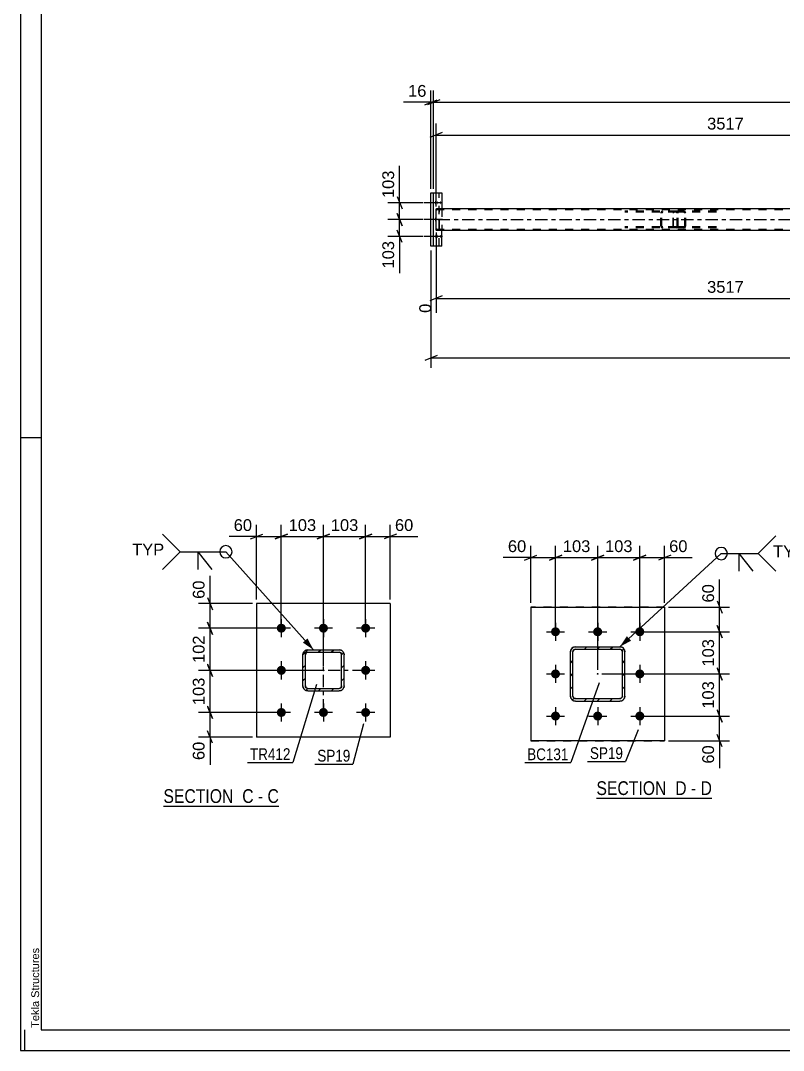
# Model space of a CAD drawing. Header units: millimetres. Extents: x 0 to 841, y 0 to 594.
# Drawn here: x 0 to 185.4, y 0 to 250.4 of the extents above; entities that cross this region are included whole.
import ezdxf

# ---------------------------------------------------------------- set-up
doc = ezdxf.new("R2010")
doc.units = ezdxf.units.MM
doc.linetypes.add('DXK_LINE_DOT2', pattern=[3.9198, 1.9599, -1.9599])
doc.linetypes.add('DXK_LINE_DOT3', pattern=[5.9187, 2.979, -0.9799, 0.9799, -0.9799])
doc.styles.add('Arial', font='ARIAL.TTF', dxfattribs={"height": 0.2})
doc.styles.add('Arial Narrow', font='ARIALN.TTF', dxfattribs={"height": 0.2})

# ---------------------------------------------------------------- blocks, each defined once
blk = doc.blocks.new('Unknown-203723749-1133')
at = {"color": 5, "linetype": 'Continuous'}
for p, q in [((0, 594), (0, 0)), ((5, 589), (5, 5)), ((5, 149), (0, 149)), ((1, 0), (1, 5)), ((5, 5), (836, 5)), ((0, 0), (841, 0))]:
    blk.add_line(p, q, dxfattribs=at)
at = {"color": 174, "linetype": 'Continuous', "style": 'Arial'}
blk.add_text('Tekla Structures', height=1.9102, rotation=90, dxfattribs=at).set_placement((4.5, 5.5))
blk = doc.blocks.new('Unknown-203723749-19 - 7111')
at = {"color": 6, "linetype": 'Continuous'}
blk.add_line((139.99, 61.36), (168.06, 61.36), dxfattribs=at)
at = {"color": 0, "linetype": 'Continuous'}
blk.add_wipeout([(158.1, 62.11), (158.1, 65.61), (139.99, 65.61), (139.99, 62.11)], dxfattribs=at)
at = {"color": 7, "linetype": 'Continuous', "style": 'Arial Narrow'}
blk.add_text('SECTION ', height=3.34, dxfattribs=at).set_placement((139.99, 62.11))
at = {"color": 0, "linetype": 'Continuous'}
blk.add_wipeout([(161.92, 62.11), (161.92, 65.61), (159.15, 65.61), (159.15, 62.11)], dxfattribs=at)
blk.add_wipeout([(164.25, 62.11), (164.25, 65.61), (162.97, 65.61), (162.97, 62.11)], dxfattribs=at)
at = {"color": 7, "linetype": 'Continuous', "style": 'Arial Narrow'}
blk.add_text('D', height=3.34, dxfattribs=at).set_placement((159.15, 62.11))
at = {"color": 0, "linetype": 'Continuous'}
blk.add_wipeout([(168.06, 62.11), (168.06, 65.61), (165.3, 65.61), (165.3, 62.11)], dxfattribs=at)
at = {"color": 7, "linetype": 'Continuous', "style": 'Arial Narrow'}
for s, p in [('D', (165.3, 62.11)), ('-', (162.97, 62.11))]:
    blk.add_text(s, height=3.34, dxfattribs=at).set_placement(p)
blk = doc.blocks.new('Unknown-203723749-13 - 6791')
at = {"color": 6, "linetype": 'Continuous'}
blk.add_line((34.72, 59.43), (62.79, 59.43), dxfattribs=at)
at = {"color": 0, "linetype": 'Continuous'}
blk.add_wipeout([(52.83, 60.18), (52.83, 63.68), (34.72, 63.68), (34.72, 60.18)], dxfattribs=at)
at = {"color": 7, "linetype": 'Continuous', "style": 'Arial Narrow'}
blk.add_text('SECTION ', height=3.34, dxfattribs=at).set_placement((34.72, 60.18))
at = {"color": 0, "linetype": 'Continuous'}
blk.add_wipeout([(56.65, 60.18), (56.65, 63.68), (53.88, 63.68), (53.88, 60.18)], dxfattribs=at)
blk.add_wipeout([(58.97, 60.18), (58.97, 63.68), (57.7, 63.68), (57.7, 60.18)], dxfattribs=at)
at = {"color": 7, "linetype": 'Continuous', "style": 'Arial Narrow'}
blk.add_text('C', height=3.34, dxfattribs=at).set_placement((53.88, 60.18))
at = {"color": 0, "linetype": 'Continuous'}
blk.add_wipeout([(62.79, 60.18), (62.79, 63.68), (60.02, 63.68), (60.02, 60.18)], dxfattribs=at)
at = {"color": 7, "linetype": 'Continuous', "style": 'Arial Narrow'}
for s, p in [('C', (60.02, 60.18)), ('-', (57.7, 60.18))]:
    blk.add_text(s, height=3.34, dxfattribs=at).set_placement(p)
blk = doc.blocks.new('Part-203723749-7125 - 7111')
at = {"linetype": 'Continuous'}
h = blk.add_hatch(dxfattribs=at)
h.set_pattern_fill('', scale=0.7, style=0, pattern_type=0)
h.set_pattern_definition([(45, (134.4312, 98.0665), (-1.57154, 1.57154), [])])
h.paths.add_polyline_path([(134.89, 98.16), (134.43, 98.07), (134.04, 97.81), (133.78, 97.42), (133.69, 96.96), (133.69, 86.16), (133.78, 85.7), (134.04, 85.31), (134.43, 85.05), (134.89, 84.96), (145.69, 84.96), (146.15, 85.05), (146.54, 85.31), (146.8, 85.7), (146.89, 86.16), (146.89, 96.96), (146.8, 97.42), (146.54, 97.81), (146.15, 98.07), (145.69, 98.16)])
h.paths.add_polyline_path([(145.69, 97.56), (145.92, 97.51), (146.11, 97.38), (146.24, 97.19), (146.29, 96.96), (146.29, 86.16), (146.24, 85.93), (146.11, 85.73), (145.92, 85.6), (145.69, 85.56), (134.89, 85.56), (134.66, 85.6), (134.47, 85.73), (134.34, 85.93), (134.29, 86.16), (134.29, 96.96), (134.34, 97.19), (134.47, 97.38), (134.66, 97.51), (134.89, 97.56)])
blk.add_hatch(color=246, dxfattribs=at).paths.add_polyline_path([(140.29, 91.46, -1), (140.29, 91.66, -1)])
at = {"color": 7, "linetype": 'DXK_LINE_DOT2'}
for p, q in [((134.43, 98.07), (134.89, 98.16)), ((134.89, 98.16), (145.69, 98.16)), ((145.69, 98.16), (146.15, 98.07)), ((133.69, 96.96), (133.78, 97.42)), ((133.69, 86.16), (133.69, 96.96)), ((134.34, 97.19), (134.29, 96.96)), ((134.29, 86.16), (134.29, 96.96)), ((134.47, 97.38), (134.34, 97.19)), ((134.66, 97.51), (134.47, 97.38)), ((134.89, 97.56), (134.66, 97.51)), ((134.89, 97.56), (145.69, 97.56)), ((145.92, 97.51), (145.69, 97.56)), ((146.11, 97.38), (145.92, 97.51)), ((146.24, 97.19), (146.11, 97.38)), ((146.29, 96.96), (146.24, 97.19)), ((146.29, 86.16), (146.29, 96.96)), ((146.8, 97.42), (146.89, 96.96)), ((146.89, 86.16), (146.89, 96.96)), ((133.78, 85.7), (133.69, 86.16)), ((134.29, 86.16), (134.34, 85.93)), ((134.34, 85.93), (134.47, 85.73)), ((134.47, 85.73), (134.66, 85.6)), ((134.66, 85.6), (134.89, 85.56)), ((134.89, 85.56), (145.69, 85.56)), ((145.69, 85.56), (145.92, 85.6)), ((145.92, 85.6), (146.11, 85.73)), ((146.11, 85.73), (146.24, 85.93)), ((146.24, 85.93), (146.29, 86.16)), ((146.89, 86.16), (146.8, 85.7)), ((134.89, 84.96), (134.43, 85.05)), ((134.89, 84.96), (145.69, 84.96)), ((146.15, 85.05), (145.69, 84.96))]:
    blk.add_line(p, q, dxfattribs=at)
at = {"color": 2, "linetype": 'Continuous'}
for p, q in [((134.89, 98.16), (134.43, 98.07)), ((134.89, 98.16), (134.89, 98.16)), ((134.89, 98.16), (145.69, 98.16)), ((145.69, 98.16), (145.69, 98.16)), ((146.15, 98.07), (145.69, 98.16)), ((133.78, 97.42), (133.69, 96.96)), ((133.69, 96.96), (133.69, 96.96)), ((133.69, 86.16), (133.69, 96.96)), ((134.29, 96.96), (134.34, 97.19)), ((134.29, 96.96), (134.29, 96.96)), ((134.29, 86.16), (134.29, 96.96)), ((134.34, 97.19), (134.47, 97.38)), ((134.47, 97.38), (134.66, 97.51)), ((134.66, 97.51), (134.89, 97.56)), ((134.89, 97.56), (134.89, 97.56)), ((134.89, 97.56), (145.69, 97.56)), ((145.69, 97.56), (145.69, 97.56)), ((145.69, 97.56), (145.92, 97.51)), ((145.92, 97.51), (146.11, 97.38)), ((146.11, 97.38), (146.24, 97.19)), ((146.24, 97.19), (146.29, 96.96)), ((146.29, 96.96), (146.29, 96.96)), ((146.29, 86.16), (146.29, 96.96)), ((146.89, 96.96), (146.8, 97.42)), ((146.89, 96.96), (146.89, 96.96)), ((146.89, 86.16), (146.89, 96.96)), ((133.69, 86.16), (133.69, 86.16)), ((133.69, 86.16), (133.78, 85.7)), ((134.29, 86.16), (134.29, 86.16)), ((134.34, 85.93), (134.29, 86.16)), ((134.47, 85.73), (134.34, 85.93)), ((134.66, 85.6), (134.47, 85.73)), ((134.89, 85.56), (134.66, 85.6)), ((134.89, 85.56), (134.89, 85.56)), ((134.89, 85.56), (145.69, 85.56)), ((145.92, 85.6), (145.69, 85.56)), ((145.69, 85.56), (145.69, 85.56)), ((146.11, 85.73), (145.92, 85.6)), ((146.24, 85.93), (146.11, 85.73)), ((146.29, 86.16), (146.24, 85.93)), ((146.29, 86.16), (146.29, 86.16)), ((146.8, 85.7), (146.89, 86.16)), ((146.89, 86.16), (146.89, 86.16)), ((134.43, 85.05), (134.89, 84.96)), ((134.89, 84.96), (134.89, 84.96)), ((134.89, 84.96), (145.69, 84.96)), ((145.69, 84.96), (146.15, 85.05)), ((145.69, 84.96), (145.69, 84.96))]:
    blk.add_line(p, q, dxfattribs=at)
at = {"color": 7, "linetype": 'DXK_LINE_DOT3'}
blk.add_line((140.29, 91.56), (140.29, 91.56), dxfattribs=at)
at = {"color": 246, "linetype": 'DXK_LINE_DOT2'}
blk.add_line((140.29, 91.56), (140.29, 91.56), dxfattribs=at)
at = {"color": 246, "linetype": 'Continuous'}
blk.add_circle((140.29, 91.56), 0.1, dxfattribs=at)
at = {"color": 7, "linetype": 'DXK_LINE_DOT2'}
for centre, start, end in [((134.89, 96.96), 112.5, 157.5), ((145.69, 96.96), 22.5, 67.5), ((134.89, 86.16), 202.5, 247.5), ((145.69, 86.16), 292.5, 337.5)]:
    blk.add_arc(centre, 1.2, start, end, dxfattribs=at)
at = {"color": 2, "linetype": 'Continuous'}
for centre, start, end in [((134.89, 96.96), 112.5, 157.5), ((145.69, 96.96), 22.5, 67.5), ((134.89, 86.16), 202.5, 247.5), ((145.69, 86.16), 292.5, 337.5)]:
    blk.add_arc(centre, 1.2, start, end, dxfattribs=at)
blk = doc.blocks.new('Bolt-203723749-7117 - 7111')
at = {"linetype": 'Continuous'}
for points in [[(130.04, 102.91, -1), (130.04, 100.71, -1)], [(140.29, 102.91, -1), (140.29, 100.71, -1)], [(150.54, 102.91, -1), (150.54, 100.71, -1)], [(130.04, 92.66, -1), (130.04, 90.46, -1)], [(150.54, 92.66, -1), (150.54, 90.46, -1)], [(130.04, 82.41, -1), (130.04, 80.21, -1)], [(140.29, 82.41, -1), (140.29, 80.21, -1)], [(150.54, 82.41, -1), (150.54, 80.21, -1)]]:
    blk.add_hatch(color=1, dxfattribs=at).paths.add_polyline_path(points)
at = {"color": 1, "linetype": 'Continuous'}
for p, q in [((130.04, 104.01), (130.04, 99.61)), ((140.29, 104.01), (140.29, 99.61)), ((150.54, 104.01), (150.54, 99.61)), ((127.84, 101.81), (132.24, 101.81)), ((138.09, 101.81), (142.49, 101.81)), ((148.34, 101.81), (152.74, 101.81)), ((130.04, 93.76), (130.04, 89.36)), ((150.54, 93.76), (150.54, 89.36)), ((127.84, 91.56), (132.24, 91.56)), ((148.34, 91.56), (152.74, 91.56)), ((130.04, 83.51), (130.04, 79.11)), ((140.29, 83.51), (140.29, 79.11)), ((150.54, 83.51), (150.54, 79.11)), ((127.84, 81.31), (132.24, 81.31)), ((138.09, 81.31), (142.49, 81.31)), ((148.34, 81.31), (152.74, 81.31))]:
    blk.add_line(p, q, dxfattribs=at)
blk = doc.blocks.new('Part-203723749-7235 - 7111')
at = {"color": 2, "linetype": 'Continuous'}
for p, q in [((124.04, 107.81), (124.04, 75.31)), ((124.04, 107.81), (156.54, 107.81)), ((156.54, 107.81), (156.54, 75.31)), ((156.54, 75.31), (124.04, 75.31))]:
    blk.add_line(p, q, dxfattribs=at)
at = {"color": 7, "linetype": 'DXK_LINE_DOT2'}
for p, q in [((156.54, 107.81), (124.04, 107.81)), ((124.04, 75.31), (156.54, 75.31))]:
    blk.add_line(p, q, dxfattribs=at)
blk = doc.blocks.new('Part-203723749-6322 - 6287')
at = {"color": 2, "linetype": 'Continuous'}
for p, q in [((99.77, 195.56), (99.77, 208.56)), ((99.77, 208.56), (102.42, 208.56)), ((100.4, 195.56), (100.4, 208.56)), ((102.42, 208.56), (102.42, 204.7)), ((102.42, 195.56), (102.42, 199.42)), ((102.42, 195.56), (99.77, 195.56))]:
    blk.add_line(p, q, dxfattribs=at)
at = {"color": 7, "linetype": 'DXK_LINE_DOT2'}
for p, q in [((101.79, 195.56), (101.79, 208.56)), ((102.42, 204.7), (102.42, 199.42))]:
    blk.add_line(p, q, dxfattribs=at)
blk = doc.blocks.new('Part-203723749-6323 - 6287')
at = {"color": 7, "linetype": 'DXK_LINE_DOT2'}
for p, q in [((159.36, 204.06), (146.86, 204.06)), ((159.36, 203.82), (146.86, 203.82)), ((155.66, 203.76), (155.62, 203.58)), ((155.62, 200.54), (155.62, 203.58)), ((155.87, 203.58), (155.89, 203.67)), ((155.87, 200.54), (155.87, 203.58)), ((155.89, 203.67), (155.95, 203.75)), ((156.13, 204.06), (155.93, 204.02)), ((155.95, 203.75), (156.03, 203.8)), ((156.03, 203.8), (156.13, 203.82)), ((159.56, 204.02), (159.36, 204.06)), ((159.36, 203.82), (159.46, 203.8)), ((159.46, 203.8), (159.54, 203.75)), ((159.54, 203.75), (159.6, 203.67)), ((159.6, 203.67), (159.62, 203.58)), ((159.62, 200.54), (159.62, 203.58)), ((159.88, 203.58), (159.84, 203.76)), ((159.88, 200.54), (159.88, 203.58)), ((155.62, 200.54), (155.66, 200.35)), ((155.89, 200.45), (155.87, 200.54)), ((155.95, 200.37), (155.89, 200.45)), ((156.03, 200.32), (155.95, 200.37)), ((159.54, 200.37), (159.46, 200.32)), ((159.6, 200.45), (159.54, 200.37)), ((159.62, 200.54), (159.6, 200.45)), ((159.84, 200.35), (159.88, 200.54)), ((159.36, 200.3), (146.86, 200.3)), ((159.36, 200.06), (146.86, 200.06)), ((155.93, 200.09), (156.13, 200.06)), ((156.13, 200.3), (156.03, 200.32)), ((159.46, 200.32), (159.36, 200.3)), ((159.36, 200.06), (159.56, 200.09))]:
    blk.add_line(p, q, dxfattribs=at)
for centre, start, end in [((156.11, 203.56), 110.7583, 155.6801), ((159.38, 203.56), 24.3199, 69.2417), ((156.11, 200.56), 204.3199, 249.2417), ((159.38, 200.56), 290.7583, 335.6801)]:
    blk.add_arc(centre, 0.496, start, end, dxfattribs=at)
blk = doc.blocks.new('Part-203723749-6328 - 6287')
at = {"color": 7, "linetype": 'DXK_LINE_DOT2'}
for p, q in [((158.63, 203.76), (158.61, 203.58)), ((158.61, 200.54), (158.61, 203.58)), ((158.69, 203.92), (158.63, 203.76)), ((158.78, 204.02), (158.69, 203.92)), ((158.75, 203.58), (158.76, 203.67)), ((158.75, 200.54), (158.75, 203.58)), ((158.76, 203.67), (158.79, 203.75)), ((158.88, 204.06), (158.78, 204.02)), ((158.79, 203.75), (158.83, 203.8)), ((158.83, 203.8), (158.88, 203.82)), ((169.15, 204.06), (158.88, 204.06)), ((169.15, 203.82), (158.88, 203.82)), ((159.88, 203.82), (159.88, 204.06)), ((161.41, 204.02), (161.22, 204.06)), ((161.22, 203.82), (161.31, 203.8)), ((161.31, 203.8), (161.4, 203.75)), ((161.4, 203.75), (161.45, 203.67)), ((161.45, 203.67), (161.47, 203.58)), ((161.47, 200.54), (161.47, 203.58)), ((161.72, 203.58), (161.68, 203.76)), ((161.72, 200.54), (161.72, 203.58)), ((158.61, 200.54), (158.63, 200.35)), ((158.63, 200.35), (158.69, 200.2)), ((158.76, 200.45), (158.75, 200.54)), ((158.79, 200.37), (158.76, 200.45)), ((158.83, 200.32), (158.79, 200.37)), ((161.4, 200.37), (161.31, 200.32)), ((161.45, 200.45), (161.4, 200.37)), ((161.47, 200.54), (161.45, 200.45)), ((161.68, 200.35), (161.72, 200.54)), ((158.69, 200.2), (158.78, 200.09)), ((158.78, 200.09), (158.88, 200.06)), ((158.88, 200.3), (158.83, 200.32)), ((169.15, 200.3), (158.88, 200.3)), ((169.15, 200.06), (158.88, 200.06)), ((159.88, 200.06), (159.88, 200.3)), ((161.31, 200.32), (161.22, 200.3)), ((161.22, 200.06), (161.41, 200.09))]:
    blk.add_line(p, q, dxfattribs=at)
for centre, start, end in [((161.23, 203.56), 23.8494, 68.8059), ((161.23, 200.55), 291.1941, 336.1506)]:
    blk.add_arc(centre, 0.492, start, end, dxfattribs=at)
blk = doc.blocks.new('Part-203723749-6334 - 6287')
at = {"color": 2, "linetype": 'Continuous'}
for p, q in [((100.99, 204.22), (101, 204.4)), ((100.99, 199.9), (100.99, 204.22)), ((101, 204.4), (101.02, 204.56)), ((101.02, 204.56), (101.04, 204.66)), ((101.04, 204.66), (101.07, 204.7)), ((240.89, 204.7), (101.07, 204.7)), ((101, 199.71), (100.99, 199.9)), ((101.02, 199.56), (101, 199.71)), ((101.04, 199.45), (101.02, 199.56)), ((101.07, 199.42), (101.04, 199.45)), ((240.89, 199.42), (101.07, 199.42))]:
    blk.add_line(p, q, dxfattribs=at)
at = {"color": 7, "linetype": 'DXK_LINE_DOT2'}
for p, q in [((101.04, 204.31), (101.03, 204.22)), ((101.03, 199.9), (101.03, 204.22)), ((101.06, 204.44), (101.04, 204.39)), ((101.04, 204.39), (101.04, 204.31)), ((101.07, 204.46), (101.06, 204.44)), ((765.41, 204.46), (101.07, 204.46)), ((101.75, 204.7), (101.78, 204.66)), ((101.76, 204.44), (101.75, 204.46)), ((101.77, 204.4), (101.76, 204.44)), ((101.77, 204.39), (101.77, 204.4)), ((101.78, 204.31), (101.77, 204.39)), ((101.78, 204.66), (101.8, 204.56)), ((101.79, 204.22), (101.78, 204.31)), ((101.79, 199.9), (101.79, 204.22)), ((101.8, 204.56), (101.82, 204.4)), ((101.82, 204.4), (101.82, 204.22)), ((101.82, 199.9), (101.82, 204.22)), ((101.03, 199.9), (101.04, 199.81)), ((101.04, 199.81), (101.04, 199.73)), ((101.04, 199.73), (101.06, 199.68)), ((101.06, 199.68), (101.07, 199.66)), ((765.41, 199.66), (101.07, 199.66)), ((101.75, 199.66), (101.76, 199.68)), ((101.78, 199.45), (101.75, 199.42)), ((101.76, 199.68), (101.77, 199.73)), ((101.77, 199.73), (101.78, 199.81)), ((101.78, 199.81), (101.79, 199.9)), ((101.8, 199.56), (101.78, 199.45)), ((101.82, 199.71), (101.8, 199.56)), ((101.82, 199.9), (101.82, 199.71))]:
    blk.add_line(p, q, dxfattribs=at)
at = {"color": 7, "linetype": 'DXK_LINE_DOT3'}
blk.add_line((101.41, 202.06), (765.41, 202.06), dxfattribs=at)
blk = doc.blocks.new('Bolt-203723749-6335 - 6287')
at = {"linetype": 'Continuous'}
for points in [[(100.7, 206.16), (100.71, 206.25), (100.71, 206.34), (100.72, 206.42), (100.73, 206.48), (100.74, 206.54), (100.75, 206.58), (100.77, 206.59), (100.78, 206.59), (100.79, 206.58), (100.81, 206.54), (100.82, 206.48), (100.83, 206.42), (100.84, 206.34), (100.84, 206.25), (100.84, 206.16), (100.84, 206.07), (100.84, 205.98), (100.83, 205.9), (100.82, 205.83), (100.81, 205.78), (100.79, 205.74), (100.78, 205.72), (100.77, 205.72), (100.75, 205.74), (100.74, 205.78), (100.73, 205.83), (100.72, 205.9), (100.71, 205.98), (100.71, 206.07)], [(101.34, 206.16), (101.34, 206.25), (101.35, 206.34), (101.35, 206.42), (101.36, 206.48), (101.37, 206.54), (101.39, 206.58), (101.4, 206.59), (101.42, 206.59), (101.43, 206.58), (101.44, 206.54), (101.45, 206.48), (101.46, 206.42), (101.47, 206.34), (101.48, 206.25), (101.48, 206.16), (101.48, 206.07), (101.47, 205.98), (101.46, 205.9), (101.45, 205.83), (101.44, 205.78), (101.43, 205.74), (101.42, 205.72), (101.4, 205.72), (101.39, 205.74), (101.37, 205.78), (101.36, 205.83), (101.35, 205.9), (101.35, 205.98), (101.34, 206.07)], [(101.98, 206.16), (101.98, 206.25), (101.98, 206.34), (101.99, 206.42), (102, 206.48), (102.01, 206.54), (102.02, 206.58), (102.04, 206.59), (102.05, 206.59), (102.07, 206.58), (102.08, 206.54), (102.09, 206.48), (102.1, 206.42), (102.11, 206.34), (102.11, 206.25), (102.11, 206.16), (102.11, 206.07), (102.11, 205.98), (102.1, 205.9), (102.09, 205.83), (102.08, 205.78), (102.07, 205.74), (102.05, 205.72), (102.04, 205.72), (102.02, 205.74), (102.01, 205.78), (102, 205.83), (101.99, 205.9), (101.98, 205.98), (101.98, 206.07)], [(100.7, 202.06), (100.71, 202.15), (100.71, 202.24), (100.72, 202.32), (100.73, 202.38), (100.74, 202.44), (100.75, 202.48), (100.77, 202.49), (100.78, 202.49), (100.79, 202.48), (100.81, 202.44), (100.82, 202.38), (100.83, 202.32), (100.84, 202.24), (100.84, 202.15), (100.84, 202.06), (100.84, 201.97), (100.84, 201.88), (100.83, 201.8), (100.82, 201.73), (100.81, 201.68), (100.79, 201.64), (100.78, 201.62), (100.77, 201.62), (100.75, 201.64), (100.74, 201.68), (100.73, 201.73), (100.72, 201.8), (100.71, 201.88), (100.71, 201.97)], [(100.7, 197.96), (100.71, 198.05), (100.71, 198.14), (100.72, 198.22), (100.73, 198.28), (100.74, 198.34), (100.75, 198.38), (100.77, 198.39), (100.78, 198.39), (100.79, 198.38), (100.81, 198.34), (100.82, 198.28), (100.83, 198.22), (100.84, 198.14), (100.84, 198.05), (100.84, 197.96), (100.84, 197.87), (100.84, 197.78), (100.83, 197.7), (100.82, 197.63), (100.81, 197.58), (100.79, 197.54), (100.78, 197.52), (100.77, 197.52), (100.75, 197.54), (100.74, 197.58), (100.73, 197.63), (100.72, 197.7), (100.71, 197.78), (100.71, 197.87)], [(101.34, 197.96), (101.34, 198.05), (101.35, 198.14), (101.35, 198.22), (101.36, 198.28), (101.37, 198.34), (101.39, 198.38), (101.4, 198.39), (101.42, 198.39), (101.43, 198.38), (101.44, 198.34), (101.45, 198.28), (101.46, 198.22), (101.47, 198.14), (101.48, 198.05), (101.48, 197.96), (101.48, 197.87), (101.47, 197.78), (101.46, 197.7), (101.45, 197.63), (101.44, 197.58), (101.43, 197.54), (101.42, 197.52), (101.4, 197.52), (101.39, 197.54), (101.37, 197.58), (101.36, 197.63), (101.35, 197.7), (101.35, 197.78), (101.34, 197.87)], [(101.98, 197.96), (101.98, 198.05), (101.98, 198.14), (101.99, 198.22), (102, 198.28), (102.01, 198.34), (102.02, 198.38), (102.04, 198.39), (102.05, 198.39), (102.07, 198.38), (102.08, 198.34), (102.09, 198.28), (102.1, 198.22), (102.11, 198.14), (102.11, 198.05), (102.11, 197.96), (102.11, 197.87), (102.11, 197.78), (102.1, 197.7), (102.09, 197.63), (102.08, 197.58), (102.07, 197.54), (102.05, 197.52), (102.04, 197.52), (102.02, 197.54), (102.01, 197.58), (102, 197.63), (101.99, 197.7), (101.98, 197.78), (101.98, 197.87)]]:
    blk.add_hatch(color=1, dxfattribs=at).paths.add_polyline_path(points)
at = {"color": 1, "linetype": 'Continuous'}
for p, q in [((101.29, 206.16), (98.01, 206.16)), ((101.92, 206.16), (98.64, 206.16)), ((102.56, 206.16), (99.28, 206.16)), ((101.29, 202.06), (98.01, 202.06)), ((101.29, 197.96), (98.01, 197.96)), ((101.92, 197.96), (98.64, 197.96)), ((102.56, 197.96), (99.28, 197.96))]:
    blk.add_line(p, q, dxfattribs=at)
at = {"color": 1, "linetype": 'DXK_LINE_DOT2'}
blk.add_line((102.56, 202.06), (99.28, 202.06), dxfattribs=at)
blk = doc.blocks.new('Part-203723749-6902 - 6791')
at = {"color": 2, "linetype": 'Continuous'}
for p, q in [((89.88, 108.68), (57.38, 108.68)), ((57.38, 108.68), (57.38, 76.18)), ((89.88, 108.68), (89.88, 76.18)), ((89.88, 76.18), (57.38, 76.18))]:
    blk.add_line(p, q, dxfattribs=at)
blk = doc.blocks.new('Part-203723749-6896 - 6791')
at = {"linetype": 'Continuous'}
h = blk.add_hatch(dxfattribs=at)
h.set_pattern_fill('', scale=0.7, style=0, pattern_type=0)
h.set_pattern_definition([(45, (69.8321, 97.43), (-1.57154, 1.57154), [])])
h.paths.add_polyline_path([(77.43, 97.43), (69.83, 97.43), (69.37, 97.34), (68.98, 97.08), (68.72, 96.69), (68.63, 96.23), (68.63, 88.63), (68.72, 88.17), (68.98, 87.78), (69.37, 87.52), (69.83, 87.43), (77.43, 87.43), (77.89, 87.52), (78.28, 87.78), (78.54, 88.17), (78.63, 88.63), (78.63, 96.23), (78.54, 96.69), (78.28, 97.08), (77.89, 97.34)])
h.paths.add_polyline_path([(77.99, 96.46), (78.03, 96.23), (78.03, 88.63), (77.99, 88.4), (77.86, 88.21), (77.66, 88.08), (77.43, 88.03), (69.83, 88.03), (69.6, 88.08), (69.41, 88.21), (69.28, 88.4), (69.23, 88.63), (69.23, 96.23), (69.28, 96.46), (69.41, 96.65), (69.6, 96.78), (69.83, 96.83), (77.43, 96.83), (77.66, 96.78), (77.86, 96.65)])
blk.add_hatch(color=30, dxfattribs=at).paths.add_polyline_path([(73.63, 92.33, -1), (73.63, 92.53, -1)])
at = {"color": 7, "linetype": 'DXK_LINE_DOT3'}
for p, q in [((73.63, 82.43), (73.63, 102.43)), ((83.63, 92.43), (63.63, 92.43))]:
    blk.add_line(p, q, dxfattribs=at)
at = {"color": 7, "linetype": 'DXK_LINE_DOT2'}
for p, q in [((68.63, 96.23), (68.72, 96.69)), ((68.63, 88.63), (68.63, 96.23)), ((69.28, 96.46), (69.23, 96.23)), ((69.23, 88.63), (69.23, 96.23)), ((69.41, 96.65), (69.28, 96.46)), ((69.37, 97.34), (69.83, 97.43)), ((69.6, 96.78), (69.41, 96.65)), ((69.83, 96.83), (69.6, 96.78)), ((69.83, 97.43), (77.43, 97.43)), ((69.83, 96.83), (77.43, 96.83)), ((77.43, 97.43), (77.89, 97.34)), ((77.66, 96.78), (77.43, 96.83)), ((77.86, 96.65), (77.66, 96.78)), ((77.99, 96.46), (77.86, 96.65)), ((78.03, 96.23), (77.99, 96.46)), ((78.03, 88.63), (78.03, 96.23)), ((78.54, 96.69), (78.63, 96.23)), ((78.63, 88.63), (78.63, 96.23)), ((68.72, 88.17), (68.63, 88.63)), ((69.23, 88.63), (69.28, 88.4)), ((69.28, 88.4), (69.41, 88.21)), ((69.41, 88.21), (69.6, 88.08)), ((69.6, 88.08), (69.83, 88.03)), ((69.83, 88.03), (77.43, 88.03)), ((77.43, 88.03), (77.66, 88.08)), ((77.66, 88.08), (77.86, 88.21)), ((77.86, 88.21), (77.99, 88.4)), ((77.99, 88.4), (78.03, 88.63)), ((78.63, 88.63), (78.54, 88.17)), ((69.83, 87.43), (69.37, 87.52)), ((69.83, 87.43), (77.43, 87.43)), ((77.89, 87.52), (77.43, 87.43))]:
    blk.add_line(p, q, dxfattribs=at)
at = {"color": 2, "linetype": 'Continuous'}
for p, q in [((68.72, 96.69), (68.63, 96.23)), ((68.63, 88.63), (68.63, 96.23)), ((69.23, 96.23), (69.28, 96.46)), ((69.23, 88.63), (69.23, 96.23)), ((69.28, 96.46), (69.41, 96.65)), ((69.83, 97.43), (69.37, 97.34)), ((69.41, 96.65), (69.6, 96.78)), ((69.6, 96.78), (69.83, 96.83)), ((69.83, 97.43), (77.43, 97.43)), ((69.83, 96.83), (77.43, 96.83)), ((77.89, 97.34), (77.43, 97.43)), ((77.43, 96.83), (77.66, 96.78)), ((77.66, 96.78), (77.86, 96.65)), ((77.86, 96.65), (77.99, 96.46)), ((77.99, 96.46), (78.03, 96.23)), ((78.03, 88.63), (78.03, 96.23)), ((78.63, 96.23), (78.54, 96.69)), ((78.63, 88.63), (78.63, 96.23)), ((68.63, 88.63), (68.72, 88.17)), ((69.28, 88.4), (69.23, 88.63)), ((69.41, 88.21), (69.28, 88.4)), ((69.6, 88.08), (69.41, 88.21)), ((69.83, 88.03), (69.6, 88.08)), ((69.83, 88.03), (77.43, 88.03)), ((77.66, 88.08), (77.43, 88.03)), ((77.86, 88.21), (77.66, 88.08)), ((77.99, 88.4), (77.86, 88.21)), ((78.03, 88.63), (77.99, 88.4)), ((78.54, 88.17), (78.63, 88.63)), ((69.37, 87.52), (69.83, 87.43)), ((69.83, 87.43), (77.43, 87.43)), ((77.43, 87.43), (77.89, 87.52))]:
    blk.add_line(p, q, dxfattribs=at)
at = {"color": 30, "linetype": 'DXK_LINE_DOT3'}
blk.add_line((73.63, 92.43), (73.63, 92.43), dxfattribs=at)
at = {"color": 30, "linetype": 'Continuous'}
blk.add_circle((73.63, 92.43), 0.1, dxfattribs=at)
at = {"color": 7, "linetype": 'DXK_LINE_DOT2'}
for centre, start, end in [((69.83, 96.23), 112.5, 157.5), ((77.43, 96.23), 22.5, 67.5), ((69.83, 88.63), 202.5, 247.5), ((77.43, 88.63), 292.5, 337.5)]:
    blk.add_arc(centre, 1.2, start, end, dxfattribs=at)
at = {"color": 2, "linetype": 'Continuous'}
for centre, start, end in [((69.83, 96.23), 112.5, 157.5), ((77.43, 96.23), 22.5, 67.5), ((69.83, 88.63), 202.5, 247.5), ((77.43, 88.63), 292.5, 337.5)]:
    blk.add_arc(centre, 1.2, start, end, dxfattribs=at)
blk = doc.blocks.new('Bolt-203723749-6848 - 6791')
at = {"linetype": 'Continuous'}
for points in [[(63.38, 101.58, -1), (63.38, 103.78, -1)], [(73.63, 101.58, -1), (73.63, 103.78, -1)], [(83.88, 101.58, -1), (83.88, 103.78, -1)], [(63.38, 91.33, -1), (63.38, 93.53, -1)], [(83.88, 91.33, -1), (83.88, 93.53, -1)], [(63.38, 81.08, -1), (63.38, 83.28, -1)], [(73.63, 81.08, -1), (73.63, 83.28, -1)], [(83.88, 81.08, -1), (83.88, 83.28, -1)]]:
    blk.add_hatch(color=1, dxfattribs=at).paths.add_polyline_path(points)
at = {"color": 1, "linetype": 'Continuous'}
for p, q in [((63.38, 104.88), (63.38, 100.48)), ((73.63, 104.88), (73.63, 100.48)), ((83.88, 104.88), (83.88, 100.48)), ((65.58, 102.68), (61.18, 102.68)), ((75.83, 102.68), (71.43, 102.68)), ((86.08, 102.68), (81.68, 102.68)), ((63.38, 94.63), (63.38, 90.23)), ((83.88, 94.63), (83.88, 90.23)), ((65.58, 92.43), (61.18, 92.43)), ((86.08, 92.43), (81.68, 92.43)), ((63.38, 84.38), (63.38, 79.98)), ((73.63, 84.38), (73.63, 79.98)), ((83.88, 84.38), (83.88, 79.98)), ((65.58, 82.18), (61.18, 82.18)), ((75.83, 82.18), (71.43, 82.18)), ((86.08, 82.18), (81.68, 82.18))]:
    blk.add_line(p, q, dxfattribs=at)
blk = doc.blocks.new('StraightDimension-203723749-7295 - 7111')
at = {"color": 7, "linetype": 'Continuous'}
for p, q in [((128.54, 119.24), (131.54, 120.44)), ((130.04, 102.81), (130.04, 122.69)), ((141.79, 120.44), (138.79, 119.24)), ((140.29, 92.55), (140.29, 122.69)), ((130.04, 119.84), (140.29, 119.84))]:
    blk.add_line(p, q, dxfattribs=at)
at = {"color": 0}
blk.add_wipeout([(139.1, 120.59), (139.1, 124.79), (131.23, 124.79), (131.23, 120.59)], dxfattribs=at)
at = {"color": 3, "style": 'Arial'}
blk.add_text('103', height=2.865, dxfattribs=at).set_placement((131.83, 121.19))
blk = doc.blocks.new('StraightDimension-203723749-7324 - 7111')
at = {"color": 7, "linetype": 'Continuous'}
for p, q in [((169.33, 93.06), (170.53, 90.06)), ((141.29, 91.56), (172.33, 91.56)), ((169.93, 81.31), (169.93, 91.56)), ((170.53, 79.81), (169.33, 82.81)), ((151.54, 81.31), (172.33, 81.31))]:
    blk.add_line(p, q, dxfattribs=at)
at = {"color": 0}
blk.add_wipeout([(169.18, 90.37), (164.98, 90.37), (164.98, 82.5), (169.18, 82.5)], dxfattribs=at)
at = {"color": 3, "style": 'Arial'}
blk.add_text('103', height=2.865, rotation=90.0002, dxfattribs=at).set_placement((168.58, 83.1))
blk = doc.blocks.new('StraightDimension-203723749-7277 - 7111')
at = {"color": 7, "linetype": 'Continuous'}
for p, q in [((149.04, 119.24), (152.04, 120.44)), ((150.54, 102.81), (150.54, 122.69)), ((158.04, 120.44), (155.04, 119.24)), ((156.54, 108.81), (156.54, 122.69)), ((150.54, 119.84), (156.54, 119.84))]:
    blk.add_line(p, q, dxfattribs=at)
at = {"color": 0}
blk.add_wipeout([(162.71, 120.59), (162.71, 124.79), (157.07, 124.79), (157.07, 120.59)], dxfattribs=at)
at = {"color": 7, "linetype": 'Continuous'}
blk.add_line((156.54, 119.84), (163.24, 119.84), dxfattribs=at)
blk.add_line((156.54, 119.84), (163.24, 119.84), dxfattribs=at)
at = {"color": 3, "style": 'Arial'}
blk.add_text('60', height=2.865, dxfattribs=at).set_placement((157.67, 121.19))
blk = doc.blocks.new('StraightDimension-203723749-7287 - 7111')
at = {"color": 7, "linetype": 'Continuous'}
for p, q in [((138.79, 119.24), (141.79, 120.44)), ((140.29, 92.55), (140.29, 122.69)), ((152.04, 120.44), (149.04, 119.24)), ((150.54, 102.81), (150.54, 122.69)), ((140.29, 119.84), (150.54, 119.84))]:
    blk.add_line(p, q, dxfattribs=at)
at = {"color": 0}
blk.add_wipeout([(149.35, 120.59), (149.35, 124.79), (141.48, 124.79), (141.48, 120.59)], dxfattribs=at)
at = {"color": 3, "style": 'Arial'}
blk.add_text('103', height=2.865, dxfattribs=at).set_placement((142.08, 121.19))
blk = doc.blocks.new('StraightDimension-203723749-7303 - 7111')
at = {"color": 7, "linetype": 'Continuous'}
for p, q in [((122.54, 119.24), (125.54, 120.44)), ((124.04, 108.81), (124.04, 122.69)), ((131.54, 120.44), (128.54, 119.24)), ((130.04, 102.81), (130.04, 122.69)), ((124.04, 119.84), (130.04, 119.84))]:
    blk.add_line(p, q, dxfattribs=at)
at = {"color": 0}
blk.add_wipeout([(123.52, 120.59), (123.52, 124.79), (117.87, 124.79), (117.87, 120.59)], dxfattribs=at)
at = {"color": 7, "linetype": 'Continuous'}
blk.add_line((124.04, 119.84), (117.34, 119.84), dxfattribs=at)
blk.add_line((124.04, 119.84), (117.34, 119.84), dxfattribs=at)
at = {"color": 3, "style": 'Arial'}
blk.add_text('60', height=2.865, dxfattribs=at).set_placement((118.47, 121.19))
blk = doc.blocks.new('StraightDimension-203723749-7314 - 7111')
at = {"color": 7, "linetype": 'Continuous'}
for p, q in [((169.33, 82.81), (170.53, 79.81)), ((151.54, 81.31), (172.33, 81.31)), ((169.93, 75.31), (169.93, 81.31)), ((157.54, 75.31), (172.33, 75.31)), ((170.53, 73.81), (169.33, 76.81))]:
    blk.add_line(p, q, dxfattribs=at)
at = {"color": 0}
blk.add_wipeout([(169.18, 74.78), (164.98, 74.78), (164.98, 69.14), (169.18, 69.14)], dxfattribs=at)
at = {"color": 7, "linetype": 'Continuous'}
blk.add_line((169.93, 75.31), (169.93, 68.61), dxfattribs=at)
blk.add_line((169.93, 75.31), (169.93, 68.61), dxfattribs=at)
at = {"color": 3, "style": 'Arial'}
blk.add_text('60', height=2.865, rotation=90.0002, dxfattribs=at).set_placement((168.58, 69.74))
blk = doc.blocks.new('StraightDimension-203723749-7337 - 7111')
at = {"color": 7, "linetype": 'Continuous'}
for p, q in [((157.54, 107.81), (172.33, 107.81)), ((169.33, 109.31), (170.53, 106.31)), ((169.93, 101.81), (169.93, 107.81)), ((170.53, 100.31), (169.33, 103.31)), ((151.54, 101.81), (172.33, 101.81))]:
    blk.add_line(p, q, dxfattribs=at)
at = {"color": 0}
blk.add_wipeout([(169.18, 113.98), (164.98, 113.98), (164.98, 108.33), (169.18, 108.33)], dxfattribs=at)
at = {"color": 7, "linetype": 'Continuous'}
blk.add_line((169.93, 107.81), (169.93, 114.51), dxfattribs=at)
blk.add_line((169.93, 107.81), (169.93, 114.51), dxfattribs=at)
at = {"color": 3, "style": 'Arial'}
blk.add_text('60', height=2.865, rotation=90.0002, dxfattribs=at).set_placement((168.58, 108.93))
blk = doc.blocks.new('StraightDimension-203723749-7347 - 7111')
at = {"color": 7, "linetype": 'Continuous'}
for p, q in [((169.33, 103.31), (170.53, 100.31)), ((151.54, 101.81), (172.33, 101.81)), ((169.93, 91.56), (169.93, 101.81)), ((170.53, 90.06), (169.33, 93.06)), ((141.29, 91.56), (172.33, 91.56))]:
    blk.add_line(p, q, dxfattribs=at)
at = {"color": 0}
blk.add_wipeout([(169.18, 100.62), (164.98, 100.62), (164.98, 92.75), (169.18, 92.75)], dxfattribs=at)
at = {"color": 3, "style": 'Arial'}
blk.add_text('103', height=2.865, rotation=90.0002, dxfattribs=at).set_placement((168.58, 93.35))
blk = doc.blocks.new('StraightDimension-203723749-6609 - 6287')
at = {"color": 7, "linetype": 'Continuous'}
for p, q in [((100.99, 205.22), (100.99, 225.45)), ((241.69, 206.1), (241.69, 225.45)), ((102.49, 223.2), (99.49, 222)), ((240.19, 222), (243.19, 223.2)), ((100.99, 222.6), (241.69, 222.6))]:
    blk.add_line(p, q, dxfattribs=at)
at = {"color": 0}
blk.add_wipeout([(176.39, 223.35), (176.39, 227.55), (166.3, 227.55), (166.3, 223.35)], dxfattribs=at)
at = {"color": 3, "style": 'Arial'}
blk.add_text('3517', height=2.865, dxfattribs=at).set_placement((166.9, 223.95))
blk = doc.blocks.new('StraightDimension-203723749-6620 - 6287')
at = {"color": 7, "linetype": 'Continuous'}
for p, q in [((99.77, 209.56), (99.77, 233.42)), ((100.4, 209.56), (100.4, 233.42)), ((98.27, 229.97), (101.27, 231.17)), ((101.9, 231.17), (98.9, 229.97)), ((99.77, 230.57), (100.4, 230.57))]:
    blk.add_line(p, q, dxfattribs=at)
at = {"color": 0}
blk.add_wipeout([(99.24, 231.32), (99.24, 235.52), (93.6, 235.52), (93.6, 231.32)], dxfattribs=at)
at = {"color": 7, "linetype": 'Continuous'}
blk.add_line((99.77, 230.57), (93.07, 230.57), dxfattribs=at)
blk.add_line((99.77, 230.57), (93.07, 230.57), dxfattribs=at)
at = {"color": 3, "style": 'Arial'}
blk.add_text('16', height=2.865, dxfattribs=at).set_placement((94.2, 231.92))
blk = doc.blocks.new('StraightDimension-203723749-6624 - 6287')
at = {"color": 7, "linetype": 'Continuous'}
for p, q in [((100.4, 209.56), (100.4, 233.42)), ((101.9, 231.17), (98.9, 229.97)), ((100.4, 230.57), (775.63, 230.57))]:
    blk.add_line(p, q, dxfattribs=at)
blk = doc.blocks.new('StraightDimension-203723749-6646 - 6287')
at = {"color": 7, "linetype": 'Continuous'}
for p, q in [((100.99, 198.9), (100.99, 179.36)), ((241.69, 190.82), (241.69, 172.69)), ((102.49, 183.49), (99.49, 182.29)), ((100.99, 182.89), (241.69, 182.89)), ((240.19, 182.29), (243.19, 183.49))]:
    blk.add_line(p, q, dxfattribs=at)
at = {"color": 0}
blk.add_wipeout([(176.39, 183.64), (176.39, 187.84), (166.3, 187.84), (166.3, 183.64)], dxfattribs=at)
at = {"color": 0, "linetype": 'Continuous'}
for points in [[(100.39, 182.19), (96.19, 182.19), (96.19, 178.76), (100.39, 178.76)], [(241.09, 182.19), (236.89, 182.19), (236.89, 172.09), (241.09, 172.09)]]:
    blk.add_wipeout(points, dxfattribs=at)
at = {"color": 3, "style": 'Arial'}
blk.add_text('3517', height=2.865, dxfattribs=at).set_placement((166.9, 184.24))
at = {"color": 3, "linetype": 'Continuous', "style": 'Arial'}
for s, height, p in [('0', 2.87, (99.79, 179.36)), ('3517', 2.865, (240.49, 172.69))]:
    blk.add_text(s, height=height, rotation=90.0002, dxfattribs=at).set_placement(p)
blk = doc.blocks.new('StraightDimension-203723749-6672 - 6287')
at = {"color": 7, "linetype": 'Continuous'}
for p, q in [((99.77, 194.56), (99.77, 166.01)), ((101.27, 169.01), (98.27, 167.81)), ((99.77, 168.41), (776.27, 168.41))]:
    blk.add_line(p, q, dxfattribs=at)
blk = doc.blocks.new('StraightDimension-203723749-9276 - 6287')
at = {"color": 7, "linetype": 'Continuous'}
for p, q in [((91.55, 203.56), (92.75, 200.56)), ((97.76, 202.06), (89.3, 202.06)), ((92.15, 197.96), (92.15, 202.06)), ((97.76, 197.96), (89.3, 197.96)), ((92.75, 196.46), (91.55, 199.46))]:
    blk.add_line(p, q, dxfattribs=at)
at = {"color": 0}
blk.add_wipeout([(91.4, 197.43), (87.2, 197.43), (87.2, 189.56), (91.4, 189.56)], dxfattribs=at)
at = {"color": 7, "linetype": 'Continuous'}
blk.add_line((92.15, 197.96), (92.15, 189.04), dxfattribs=at)
blk.add_line((92.15, 197.96), (92.15, 189.04), dxfattribs=at)
at = {"color": 3, "style": 'Arial'}
blk.add_text('103', height=2.865, rotation=90.0002, dxfattribs=at).set_placement((90.8, 190.16))
blk = doc.blocks.new('StraightDimension-203723749-9278 - 6287')
at = {"color": 7, "linetype": 'Continuous'}
for p, q in [((97.76, 206.16), (89.3, 206.16)), ((91.55, 207.66), (92.75, 204.66)), ((92.15, 202.06), (92.15, 206.16)), ((92.75, 200.56), (91.55, 203.56)), ((97.76, 202.06), (89.3, 202.06))]:
    blk.add_line(p, q, dxfattribs=at)
at = {"color": 0}
blk.add_wipeout([(91.4, 214.55), (87.2, 214.55), (87.2, 206.68), (91.4, 206.68)], dxfattribs=at)
at = {"color": 7, "linetype": 'Continuous'}
blk.add_line((92.15, 206.16), (92.15, 215.08), dxfattribs=at)
blk.add_line((92.15, 206.16), (92.15, 215.08), dxfattribs=at)
at = {"color": 3, "style": 'Arial'}
blk.add_text('103', height=2.865, rotation=90.0002, dxfattribs=at).set_placement((90.8, 207.28))
blk = doc.blocks.new('StraightDimension-203723749-7033 - 6791')
at = {"color": 7, "linetype": 'Continuous'}
for p, q in [((45.47, 83.68), (46.67, 80.68)), ((62.38, 82.18), (43.22, 82.18)), ((46.07, 76.18), (46.07, 82.18)), ((46.67, 74.68), (45.47, 77.68)), ((56.38, 76.18), (43.22, 76.18))]:
    blk.add_line(p, q, dxfattribs=at)
at = {"color": 0}
blk.add_wipeout([(45.32, 75.66), (41.12, 75.66), (41.12, 70.01), (45.32, 70.01)], dxfattribs=at)
at = {"color": 7, "linetype": 'Continuous'}
blk.add_line((46.07, 76.18), (46.07, 69.48), dxfattribs=at)
blk.add_line((46.07, 76.18), (46.07, 69.48), dxfattribs=at)
at = {"color": 3, "style": 'Arial'}
blk.add_text('60', height=2.865, rotation=90.0002, dxfattribs=at).set_placement((44.72, 70.61))
blk = doc.blocks.new('StraightDimension-203723749-6961 - 6791')
at = {"color": 7, "linetype": 'Continuous'}
for p, q in [((83.88, 103.68), (83.88, 127.82)), ((89.88, 109.68), (89.88, 127.82)), ((82.38, 124.37), (85.38, 125.57)), ((91.38, 125.57), (88.38, 124.37)), ((83.88, 124.97), (89.88, 124.97))]:
    blk.add_line(p, q, dxfattribs=at)
at = {"color": 0}
blk.add_wipeout([(96.05, 125.72), (96.05, 129.92), (90.41, 129.92), (90.41, 125.72)], dxfattribs=at)
at = {"color": 7, "linetype": 'Continuous'}
blk.add_line((89.88, 124.97), (96.58, 124.97), dxfattribs=at)
blk.add_line((89.88, 124.97), (96.58, 124.97), dxfattribs=at)
at = {"color": 3, "style": 'Arial'}
blk.add_text('60', height=2.865, dxfattribs=at).set_placement((91.01, 126.32))
blk = doc.blocks.new('StraightDimension-203723749-6971 - 6791')
at = {"color": 7, "linetype": 'Continuous'}
for p, q in [((73.63, 93.43), (73.63, 127.82)), ((83.88, 103.68), (83.88, 127.82)), ((72.13, 124.37), (75.13, 125.57)), ((85.38, 125.57), (82.38, 124.37)), ((73.63, 124.97), (83.88, 124.97))]:
    blk.add_line(p, q, dxfattribs=at)
at = {"color": 0}
blk.add_wipeout([(82.69, 125.72), (82.69, 129.92), (74.82, 129.92), (74.82, 125.72)], dxfattribs=at)
at = {"color": 3, "style": 'Arial'}
blk.add_text('103', height=2.865, dxfattribs=at).set_placement((75.42, 126.32))
blk = doc.blocks.new('StraightDimension-203723749-6988 - 6791')
at = {"color": 7, "linetype": 'Continuous'}
for p, q in [((63.38, 103.68), (63.38, 127.82)), ((73.63, 93.43), (73.63, 127.82)), ((61.88, 124.37), (64.88, 125.57)), ((75.13, 125.57), (72.13, 124.37)), ((63.38, 124.97), (73.63, 124.97))]:
    blk.add_line(p, q, dxfattribs=at)
at = {"color": 0}
blk.add_wipeout([(72.44, 125.72), (72.44, 129.92), (64.57, 129.92), (64.57, 125.72)], dxfattribs=at)
at = {"color": 3, "style": 'Arial'}
blk.add_text('103', height=2.865, dxfattribs=at).set_placement((65.17, 126.32))
blk = doc.blocks.new('StraightDimension-203723749-7005 - 6791')
at = {"color": 7, "linetype": 'Continuous'}
for p, q in [((57.38, 109.68), (57.38, 127.82)), ((63.38, 103.68), (63.38, 127.82)), ((55.88, 124.37), (58.88, 125.57)), ((64.88, 125.57), (61.88, 124.37)), ((57.38, 124.97), (63.38, 124.97))]:
    blk.add_line(p, q, dxfattribs=at)
at = {"color": 0}
blk.add_wipeout([(56.86, 125.72), (56.86, 129.92), (51.21, 129.92), (51.21, 125.72)], dxfattribs=at)
at = {"color": 7, "linetype": 'Continuous'}
blk.add_line((57.38, 124.97), (50.68, 124.97), dxfattribs=at)
blk.add_line((57.38, 124.97), (50.68, 124.97), dxfattribs=at)
at = {"color": 3, "style": 'Arial'}
blk.add_text('60', height=2.865, dxfattribs=at).set_placement((51.81, 126.32))
blk = doc.blocks.new('StraightDimension-203723749-7016 - 6791')
at = {"color": 7, "linetype": 'Continuous'}
for p, q in [((45.47, 104.18), (46.67, 101.18)), ((62.38, 102.68), (43.22, 102.68)), ((46.07, 92.43), (46.07, 102.68)), ((46.67, 90.93), (45.47, 93.93)), ((72.63, 92.43), (43.22, 92.43))]:
    blk.add_line(p, q, dxfattribs=at)
at = {"color": 0}
blk.add_wipeout([(45.32, 101.49), (41.12, 101.49), (41.12, 93.62), (45.32, 93.62)], dxfattribs=at)
at = {"color": 3, "style": 'Arial'}
blk.add_text('102', height=2.865, rotation=90.0002, dxfattribs=at).set_placement((44.72, 94.22))
blk = doc.blocks.new('StraightDimension-203723749-7043 - 6791')
at = {"color": 7, "linetype": 'Continuous'}
for p, q in [((45.47, 93.93), (46.67, 90.93)), ((72.63, 92.43), (43.22, 92.43)), ((46.07, 82.18), (46.07, 92.43)), ((46.67, 80.68), (45.47, 83.68)), ((62.38, 82.18), (43.22, 82.18))]:
    blk.add_line(p, q, dxfattribs=at)
at = {"color": 0}
blk.add_wipeout([(45.32, 91.24), (41.12, 91.24), (41.12, 83.37), (45.32, 83.37)], dxfattribs=at)
at = {"color": 3, "style": 'Arial'}
blk.add_text('103', height=2.865, rotation=90.0002, dxfattribs=at).set_placement((44.72, 83.97))
blk = doc.blocks.new('StraightDimension-203723749-7060 - 6791')
at = {"color": 7, "linetype": 'Continuous'}
for p, q in [((56.38, 108.68), (43.22, 108.68)), ((45.47, 110.18), (46.67, 107.18)), ((46.07, 102.68), (46.07, 108.68)), ((46.67, 101.18), (45.47, 104.18)), ((62.38, 102.68), (43.22, 102.68))]:
    blk.add_line(p, q, dxfattribs=at)
at = {"color": 0}
blk.add_wipeout([(45.32, 114.85), (41.12, 114.85), (41.12, 109.21), (45.32, 109.21)], dxfattribs=at)
at = {"color": 7, "linetype": 'Continuous'}
blk.add_line((46.07, 108.68), (46.07, 115.38), dxfattribs=at)
blk.add_line((46.07, 108.68), (46.07, 115.38), dxfattribs=at)
at = {"color": 3, "style": 'Arial'}
blk.add_text('60', height=2.865, rotation=90.0002, dxfattribs=at).set_placement((44.72, 109.81))
blk = doc.blocks.new('Mark-203723749-7231 - 7111')
at = {"color": 0}
blk.add_wipeout([(146.44, 70.86), (146.44, 73.86), (138.41, 73.86), (138.41, 70.86)], dxfattribs=at)
blk.add_wipeout([(146.44, 70.86), (146.44, 73.86), (138.41, 73.86), (138.41, 70.86)], dxfattribs=at)
at = {"color": 30, "linetype": 'Continuous'}
for p in [(150.11, 77.93), (137.81, 70.26)]:
    blk.add_line(p, (147.04, 70.26), dxfattribs=at)
at = {"color": 3, "style": 'Arial Narrow'}
blk.add_text('SP19', height=2.863, dxfattribs=at).set_placement((138.41, 70.86))
blk = doc.blocks.new('WeldMark-203723749-10938 - 7111')
at = {"linetype": 'Continuous'}
blk.add_hatch(color=30, dxfattribs=at).paths.add_polyline_path([(148.41, 99.64), (145.69, 98.16), (147.39, 100.74)])
at = {"color": 30, "linetype": 'Continuous'}
for p, q in [((145.69, 98.16), (170.34, 120.84)), ((170.34, 120.84), (179.34, 120.84))]:
    blk.add_line(p, q, dxfattribs=at)
at = {"color": 3, "linetype": 'Continuous'}
for q in [(178.05, 116.56), (174.62, 116.56)]:
    blk.add_line((174.62, 120.84), q, dxfattribs=at)
for start, end in [(90, 270), (270, 90)]:
    blk.add_arc((170.34, 120.84), 1.5, start, end, dxfattribs=at)
at = {"color": 0, "linetype": 'Continuous'}
blk.add_wipeout([(190.71, 119.94), (190.71, 122.94), (182.94, 122.94), (182.94, 119.94)], dxfattribs=at)
blk.add_wipeout([(190.71, 119.94), (190.71, 122.94), (182.94, 122.94), (182.94, 119.94)], dxfattribs=at)
at = {"color": 3, "linetype": 'Continuous'}
for q in [(183.62, 125.13), (183.62, 116.56)]:
    blk.add_line((179.34, 120.84), q, dxfattribs=at)
at = {"color": 3, "linetype": 'Continuous', "style": 'Arial'}
blk.add_text('TYP', height=2.865, dxfattribs=at).set_placement((182.94, 119.94))
blk = doc.blocks.new('Mark-203723749-7121 - 7111')
at = {"color": 0}
blk.add_wipeout([(133.2, 70.58), (133.2, 73.58), (123.15, 73.58), (123.15, 70.58)], dxfattribs=at)
blk.add_wipeout([(133.2, 70.58), (133.2, 73.58), (123.15, 73.58), (123.15, 70.58)], dxfattribs=at)
at = {"color": 30, "linetype": 'Continuous'}
for p in [(140.65, 89.39), (122.55, 69.98)]:
    blk.add_line(p, (133.8, 69.98), dxfattribs=at)
at = {"color": 3, "style": 'Arial Narrow'}
blk.add_text('BC131', height=2.863, dxfattribs=at).set_placement((123.15, 70.58))
blk = doc.blocks.new('Mark-203723749-6892 - 6791')
at = {"color": 0}
blk.add_wipeout([(65.62, 70.61), (65.62, 73.61), (55.75, 73.61), (55.75, 70.61)], dxfattribs=at)
blk.add_wipeout([(65.62, 70.61), (65.62, 73.61), (55.75, 73.61), (55.75, 70.61)], dxfattribs=at)
at = {"color": 30, "linetype": 'Continuous'}
for p in [(71.96, 89.02), (55.15, 70.01)]:
    blk.add_line(p, (66.22, 70.01), dxfattribs=at)
at = {"color": 3, "style": 'Arial Narrow'}
blk.add_text('TR412', height=2.863, dxfattribs=at).set_placement((55.75, 70.61))
blk = doc.blocks.new('Mark-203723749-6898 - 6791')
at = {"color": 0}
blk.add_wipeout([(80.17, 70.24), (80.17, 73.24), (72.13, 73.24), (72.13, 70.24)], dxfattribs=at)
blk.add_wipeout([(80.17, 70.24), (80.17, 73.24), (72.13, 73.24), (72.13, 70.24)], dxfattribs=at)
at = {"color": 30, "linetype": 'Continuous'}
for p in [(83.34, 79.45), (71.53, 69.64)]:
    blk.add_line(p, (80.77, 69.64), dxfattribs=at)
at = {"color": 3, "style": 'Arial Narrow'}
blk.add_text('SP19', height=2.863, dxfattribs=at).set_placement((72.13, 70.24))
blk = doc.blocks.new('WeldMark-203723749-7070 - 6791')
at = {"linetype": 'Continuous'}
blk.add_hatch(color=30, dxfattribs=at).paths.add_polyline_path([(69.75, 100.17), (71.19, 97.43), (68.63, 99.17)])
at = {"color": 30, "linetype": 'Continuous'}
for p in [(38.8, 121.28), (71.19, 97.43)]:
    blk.add_line(p, (49.9, 121.28), dxfattribs=at)
at = {"color": 3, "linetype": 'Continuous'}
for q in [(46.51, 116.99), (43.08, 116.99)]:
    blk.add_line((43.08, 121.28), q, dxfattribs=at)
for start, end in [(90, 270), (270, 90)]:
    blk.add_arc((49.9, 121.28), 1.5, start, end, dxfattribs=at)
at = {"color": 0, "linetype": 'Continuous'}
blk.add_wipeout([(34.9, 120.38), (34.9, 123.38), (27.12, 123.38), (27.12, 120.38)], dxfattribs=at)
blk.add_wipeout([(34.9, 120.38), (34.9, 123.38), (27.12, 123.38), (27.12, 120.38)], dxfattribs=at)
at = {"color": 3, "linetype": 'Continuous'}
for q in [(34.51, 125.56), (34.51, 116.99)]:
    blk.add_line((38.8, 121.28), q, dxfattribs=at)
at = {"color": 3, "linetype": 'Continuous', "style": 'Arial'}
blk.add_text('TYP', height=2.865, dxfattribs=at).set_placement((27.12, 120.38))

msp = doc.modelspace()

# ---------------------------------------------------------------- block references
for name in ['Unknown-203723749-1133', 'Part-203723749-6322 - 6287', 'Bolt-203723749-6335 - 6287', 'Part-203723749-6334 - 6287', 'Part-203723749-6323 - 6287', 'Part-203723749-6328 - 6287', 'Part-203723749-6902 - 6791', 'Part-203723749-7235 - 7111', 'Bolt-203723749-6848 - 6791', 'Bolt-203723749-7117 - 7111', 'Part-203723749-6896 - 6791', 'Part-203723749-7125 - 7111']:
    msp.add_blockref(name, (0, 0))

# ---------------------------------------------------------------- next in the draw order: block references
for name in ['StraightDimension-203723749-6609 - 6287', 'StraightDimension-203723749-6646 - 6287', 'StraightDimension-203723749-6961 - 6791', 'StraightDimension-203723749-7295 - 7111', 'StraightDimension-203723749-7277 - 7111', 'StraightDimension-203723749-7033 - 6791', 'Mark-203723749-7231 - 7111', 'Unknown-203723749-19 - 7111', 'Unknown-203723749-13 - 6791']:
    msp.add_blockref(name, (0, 0))

# ---------------------------------------------------------------- next in the draw order: block references
for name in ['StraightDimension-203723749-6620 - 6287', 'StraightDimension-203723749-6672 - 6287', 'StraightDimension-203723749-6971 - 6791', 'StraightDimension-203723749-7303 - 7111', 'StraightDimension-203723749-7324 - 7111']:
    msp.add_blockref(name, (0, 0))

# ---------------------------------------------------------------- next in the draw order: block references
for name in ['StraightDimension-203723749-6624 - 6287', 'StraightDimension-203723749-9276 - 6287', 'StraightDimension-203723749-6988 - 6791', 'StraightDimension-203723749-7287 - 7111', 'StraightDimension-203723749-7314 - 7111']:
    msp.add_blockref(name, (0, 0))

# ---------------------------------------------------------------- next in the draw order: block references
for name in ['StraightDimension-203723749-9278 - 6287', 'StraightDimension-203723749-7005 - 6791', 'StraightDimension-203723749-7337 - 7111']:
    msp.add_blockref(name, (0, 0))

# ---------------------------------------------------------------- next in the draw order: block references
for name in ['StraightDimension-203723749-7016 - 6791', 'StraightDimension-203723749-7347 - 7111']:
    msp.add_blockref(name, (0, 0))

# ---------------------------------------------------------------- next in the draw order: block references
for name in ['WeldMark-203723749-10938 - 7111', 'StraightDimension-203723749-7060 - 6791', 'StraightDimension-203723749-7043 - 6791', 'Mark-203723749-7121 - 7111']:
    msp.add_blockref(name, (0, 0))

# ---------------------------------------------------------------- next in the draw order: block references
for name in ['WeldMark-203723749-7070 - 6791', 'Mark-203723749-6892 - 6791']:
    msp.add_blockref(name, (0, 0))

# ---------------------------------------------------------------- next in the draw order: block references
msp.add_blockref('Mark-203723749-6898 - 6791', (0, 0))

doc.saveas('drawing.dxf')
